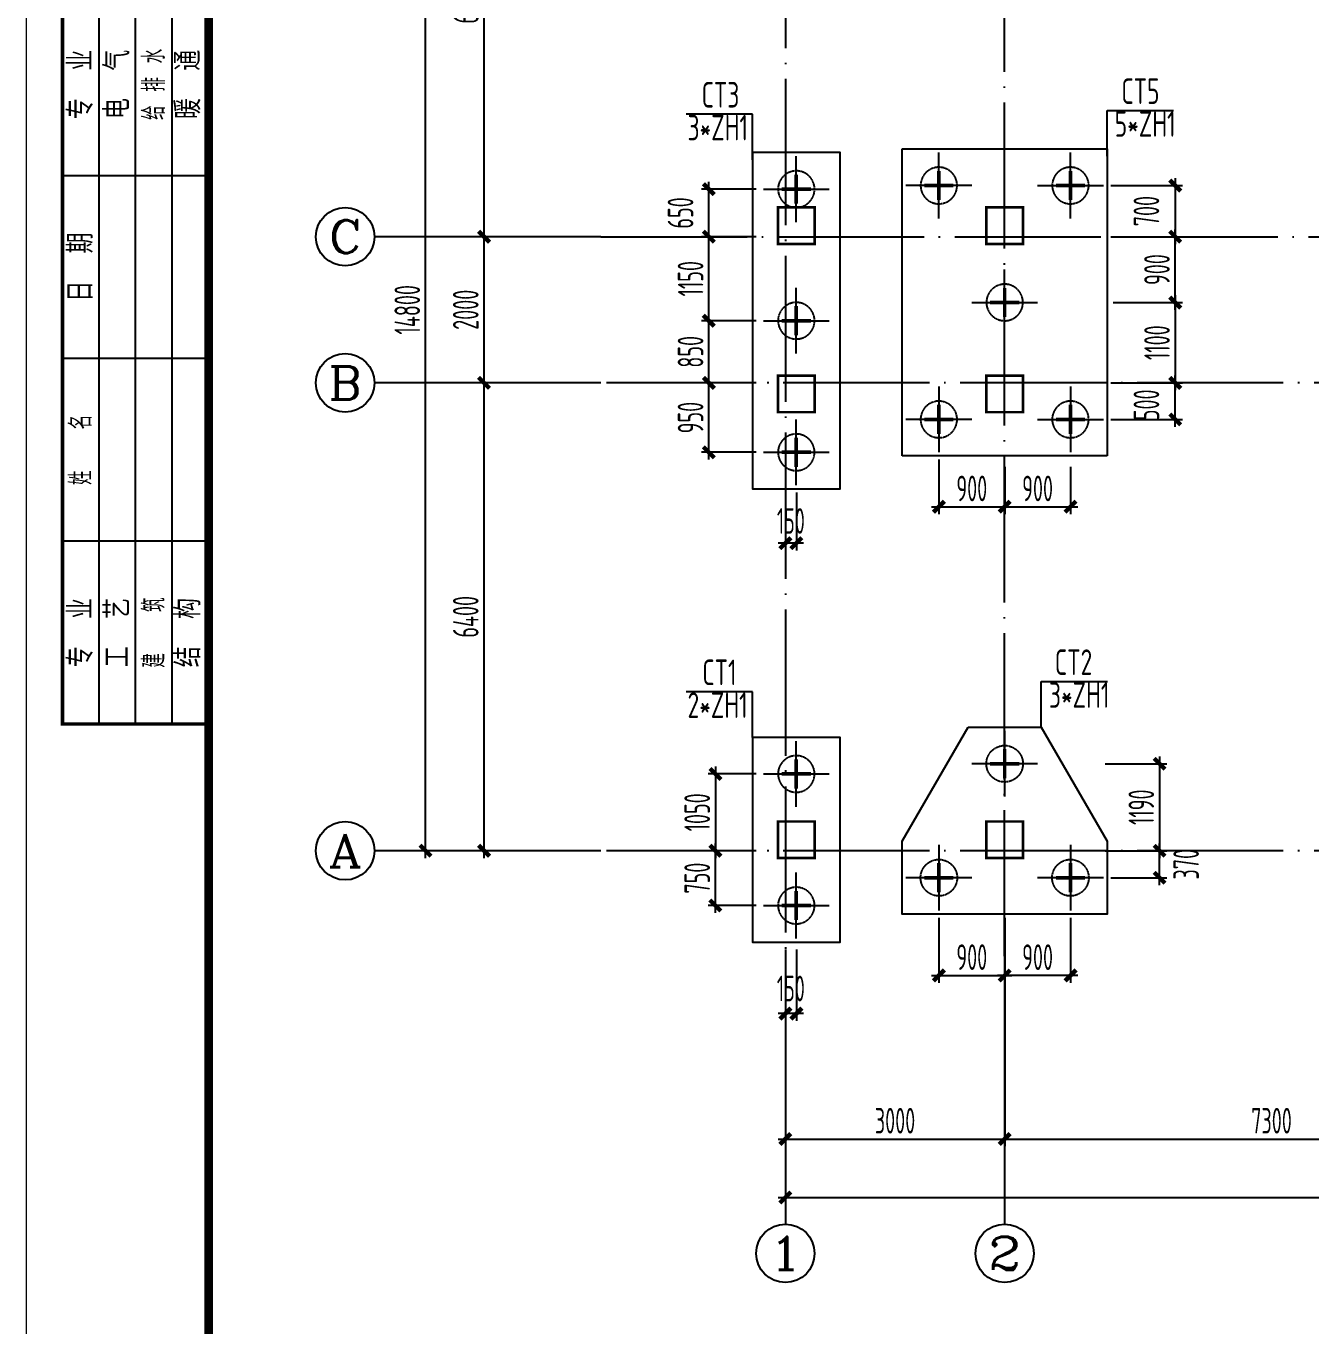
# Model space of a CAD drawing. Extents: x -472319 to -112444, y -516749 to -5704.
# Drawn here: x -426539 to -408962, y -168378 to -150594 of the extents above; entities that cross this region are included whole.
import ezdxf
from ezdxf.enums import TextEntityAlignment as Align

# ---------------------------------------------------------------- set-up
doc = ezdxf.new("R2010")
doc.units = 0
doc.header["$LTSCALE"] = 100
doc.header["$MEASUREMENT"] = 0
for name, pattern in [('CENTER', [2, 1.25, -0.25, 0.25, -0.25]), ('DASHED', [0.75, 0.5, -0.25]), ('DOTE', [2.42, 2, -0.2, 0.02, -0.2])]:
    doc.linetypes.add(name, pattern=pattern)
for name, color, linetype in [('AXIS', 3, 'Continuous'), ('AXIS_TEXT', 7, 'Continuous'), ('CT', 255, 'Continuous'), ('DOTE', 1, 'CENTER'), ('FRAME', 3, 'Continuous'), ('PILE_DASH', 9, 'DASHED'), ('填充', 8, 'Continuous'), ('柱', 2, 'Continuous'), ('桩线', 3, 'Continuous'), ('洞口边线', 7, 'Continuous')]:
    doc.layers.add(name, color=color, linetype=linetype)
doc.styles.add('_TCH_AXIS', font='COMPLEX', dxfattribs={"bigfont": 'GBCBIG'})
doc.styles.add('COMPLEX', font='COMPLEX')
doc.styles.add('dxfs', font='txt.shx', dxfattribs={"width": 0.7, "bigfont": 'dxfs.shx'})
doc.styles.add('HZ', font='tssdeng.shx', dxfattribs={"width": 0.6, "height": 350, "bigfont": 'a.shx'})
doc.styles.add('TSSD_Dimension', font='Tssdeng.shx', dxfattribs={"width": 0.7, "bigfont": 'hztxt.shx'})
doc.dimstyles.new('DIMN', dxfattribs={"dimtxt": 350, "dimasz": 150, "dimexe": 100, "dimexo": 100, "dimgap": 75, "dimtad": 1, "dimdec": 0, "dimzin": 0, "dimdsep": 46, "dimtxsty": 'HZ', "dimblk": 'ARCHTICK', "dimcen": 0.09, "dimdle": 100, "dimclrd": 3, "dimclre": 3, "dimclrt": 7, "dimazin": 2, "dimtfac": 1, "dimtdec": 0, "dimtmove": 2, "dimatfit": 3, "dimldrblk": 'ARCHTICK', "dimfxl": 1, "dimtolj": 1, "dimtzin": 0, "dimarcsym": 0})

# ---------------------------------------------------------------- blocks, each defined once
blk = doc.blocks.new('_ArchTick')
at = {"color": 0, "linetype": 'ByBlock', "const_width": 0.4}
blk.add_lwpolyline([(-0.5, -0.5), (0.5, 0.5)], dxfattribs=at)
blk = doc.blocks.new('*D159')
at = {"layer": 'AXIS', "color": 3, "lineweight": -2, "transparency": 16777216}
for p, q in [((-420274, -161976), (-420274, -155376)), ((-418776, -155476), (-420374, -155476)), ((-418776, -161876), (-420374, -161876))]:
    blk.add_line(p, q, dxfattribs=at)
at = {"layer": 'Defpoints', "color": 0, "transparency": 16777216}
for p in [(-420274, -155476), (-418676, -155476), (-418676, -161876)]:
    blk.add_point(p, dxfattribs=at)
at = {"layer": 'AXIS', "color": 3, "lineweight": -2, "transparency": 16777216, "xscale": 150, "yscale": 150, "zscale": 150}
for p, rotation in [((-420274, -155476), 90), ((-420274, -161876), 270)]:
    blk.add_blockref('_ArchTick', p, dxfattribs=dict(at, rotation=rotation))
at = {"layer": 'AXIS', "color": 7, "transparency": 16777216, "insert": (-420524, -158676), "char_height": 350, "attachment_point": 5, "rotation": 90, "style": 'HZ'}
blk.add_mtext('\\A1;6400', dxfattribs=at)
blk = doc.blocks.new('*D160')
at = {"layer": 'AXIS', "color": 3, "lineweight": -2, "transparency": 16777216}
for p, q in [((-418776, -153476), (-420374, -153476)), ((-420274, -155576), (-420274, -153376)), ((-418776, -155476), (-420374, -155476))]:
    blk.add_line(p, q, dxfattribs=at)
at = {"layer": 'Defpoints', "color": 0, "transparency": 16777216}
for p in [(-420274, -153476), (-418676, -153476), (-418676, -155476)]:
    blk.add_point(p, dxfattribs=at)
at = {"layer": 'AXIS', "color": 3, "lineweight": -2, "transparency": 16777216, "xscale": 150, "yscale": 150, "zscale": 150}
for p, rotation in [((-420274, -153476), 90), ((-420274, -155476), 270)]:
    blk.add_blockref('_ArchTick', p, dxfattribs=dict(at, rotation=rotation))
at = {"layer": 'AXIS', "color": 7, "transparency": 16777216, "insert": (-420524, -154476), "char_height": 350, "attachment_point": 5, "rotation": 90, "style": 'HZ'}
blk.add_mtext('\\A1;2000', dxfattribs=at)
blk = doc.blocks.new('*D161')
at = {"layer": 'AXIS', "color": 3, "lineweight": -2, "transparency": 16777216}
for p, q in [((-418776, -147076), (-420374, -147076)), ((-420274, -153576), (-420274, -146976)), ((-418776, -153476), (-420374, -153476))]:
    blk.add_line(p, q, dxfattribs=at)
at = {"layer": 'Defpoints', "color": 0, "transparency": 16777216}
for p in [(-420274, -147076), (-418676, -147076), (-418676, -153476)]:
    blk.add_point(p, dxfattribs=at)
at = {"layer": 'AXIS', "color": 3, "lineweight": -2, "transparency": 16777216, "xscale": 150, "yscale": 150, "zscale": 150}
for p, rotation in [((-420274, -147076), 90), ((-420274, -153476), 270)]:
    blk.add_blockref('_ArchTick', p, dxfattribs=dict(at, rotation=rotation))
at = {"layer": 'AXIS', "color": 7, "transparency": 16777216, "insert": (-420524, -150276), "char_height": 350, "attachment_point": 5, "rotation": 90, "style": 'HZ'}
blk.add_mtext('\\A1;6400', dxfattribs=at)
blk = doc.blocks.new('*D162')
at = {"layer": 'AXIS', "color": 3, "lineweight": -2, "transparency": 16777216}
for p, q in [((-418776, -147076), (-421174, -147076)), ((-421074, -161976), (-421074, -146976)), ((-418776, -161876), (-421174, -161876))]:
    blk.add_line(p, q, dxfattribs=at)
at = {"layer": 'Defpoints', "color": 0, "transparency": 16777216}
for p in [(-421074, -147076), (-418676, -147076), (-418676, -161876)]:
    blk.add_point(p, dxfattribs=at)
at = {"layer": 'AXIS', "color": 3, "lineweight": -2, "transparency": 16777216, "xscale": 150, "yscale": 150, "zscale": 150}
for p, rotation in [((-421074, -147076), 90), ((-421074, -161876), 270)]:
    blk.add_blockref('_ArchTick', p, dxfattribs=dict(at, rotation=rotation))
at = {"layer": 'AXIS', "color": 7, "transparency": 16777216, "insert": (-421324, -154476), "char_height": 350, "attachment_point": 5, "rotation": 90, "style": 'HZ'}
blk.add_mtext('\\A1;14800', dxfattribs=at)
blk = doc.blocks.new('*D163')
at = {"layer": 'AXIS', "color": 3, "lineweight": -2, "transparency": 16777216}
for p, q in [((-416152, -163420), (-416152, -165920)), ((-413152, -163420), (-413152, -165920)), ((-416252, -165820), (-413052, -165820))]:
    blk.add_line(p, q, dxfattribs=at)
at = {"layer": 'Defpoints', "color": 0, "transparency": 16777216}
for p in [(-416152, -163320), (-413152, -163320), (-413152, -165820)]:
    blk.add_point(p, dxfattribs=at)
at = {"layer": 'AXIS', "color": 3, "lineweight": -2, "transparency": 16777216, "xscale": 150, "yscale": 150, "zscale": 150, "rotation": 180}
blk.add_blockref('_ArchTick', (-416152, -165820), dxfattribs=at)
at = {"layer": 'AXIS', "color": 3, "lineweight": -2, "transparency": 16777216, "xscale": 150, "yscale": 150, "zscale": 150}
blk.add_blockref('_ArchTick', (-413152, -165820), dxfattribs=at)
at = {"layer": 'AXIS', "color": 7, "transparency": 16777216, "insert": (-414652, -165570), "char_height": 350, "attachment_point": 5, "style": 'HZ'}
blk.add_mtext('\\A1;3000', dxfattribs=at)
blk = doc.blocks.new('*D164')
at = {"layer": 'AXIS', "color": 3, "lineweight": -2, "transparency": 16777216}
for p, q in [((-413152, -163420), (-413152, -165920)), ((-405852, -163420), (-405852, -165920)), ((-413252, -165820), (-405752, -165820))]:
    blk.add_line(p, q, dxfattribs=at)
at = {"layer": 'Defpoints', "color": 0, "transparency": 16777216}
for p in [(-413152, -163320), (-405852, -163320), (-405852, -165820)]:
    blk.add_point(p, dxfattribs=at)
at = {"layer": 'AXIS', "color": 3, "lineweight": -2, "transparency": 16777216, "xscale": 150, "yscale": 150, "zscale": 150, "rotation": 180}
blk.add_blockref('_ArchTick', (-413152, -165820), dxfattribs=at)
at = {"layer": 'AXIS', "color": 3, "lineweight": -2, "transparency": 16777216, "xscale": 150, "yscale": 150, "zscale": 150}
blk.add_blockref('_ArchTick', (-405852, -165820), dxfattribs=at)
at = {"layer": 'AXIS', "color": 7, "transparency": 16777216, "insert": (-409502, -165570), "char_height": 350, "attachment_point": 5, "style": 'HZ'}
blk.add_mtext('\\A1;7300', dxfattribs=at)
blk = doc.blocks.new('*D172')
at = {"layer": 'AXIS', "color": 3, "lineweight": -2, "transparency": 16777216}
for p, q in [((-416152, -163420), (-416152, -166720)), ((-356352, -163420), (-356352, -166720)), ((-416252, -166620), (-356252, -166620))]:
    blk.add_line(p, q, dxfattribs=at)
at = {"layer": 'Defpoints', "color": 0, "transparency": 16777216}
for p in [(-416152, -163320), (-356352, -163320), (-356352, -166620)]:
    blk.add_point(p, dxfattribs=at)
at = {"layer": 'AXIS', "color": 3, "lineweight": -2, "transparency": 16777216, "xscale": 150, "yscale": 150, "zscale": 150, "rotation": 180}
blk.add_blockref('_ArchTick', (-416152, -166620), dxfattribs=at)
at = {"layer": 'AXIS', "color": 3, "lineweight": -2, "transparency": 16777216, "xscale": 150, "yscale": 150, "zscale": 150}
blk.add_blockref('_ArchTick', (-356352, -166620), dxfattribs=at)
at = {"layer": 'AXIS', "color": 7, "transparency": 16777216, "insert": (-386252, -166370), "char_height": 350, "attachment_point": 5, "style": 'HZ'}
blk.add_mtext('\\A1;59800', dxfattribs=at)
blk = doc.blocks.new('_AXISO')
blk.add_circle((0, 0), 0.5)
at = {"layer": 'AXIS_TEXT', "style": 'COMPLEX', "width": 1.041667}
blk.add_attdef('A', text='', height=0.56, dxfattribs=at).set_placement((-0.25, -0.28), (0.25, -0.28), align=Align.FIT)
blk = doc.blocks.new('A$C513F5855')
at = {"layer": 'CT', "ltscale": 10, "elevation": 0}
blk.add_lwpolyline([(2800, 1200), (0, 1200), (0, 0), (2800, 0), (2800, 1200), (2800, 1200)], dxfattribs=at)
at = {"layer": 'Defpoints', "ltscale": 0.5}
blk.add_point((1400, 600, 0), dxfattribs=at)
at = {"layer": 'PILE_DASH', "ltscale": 0.2, "elevation": 0}
for points in [[(500, 350, 1), (500, 850, 1)], [(2300, 350, 1), (2300, 850, 1)]]:
    blk.add_lwpolyline(points, format="xyb", close=True, dxfattribs=at)
at = {"layer": '桩线', "ltscale": 10}
for p, q in [((500, 150, 0), (500, 1050, 0)), ((2300, 150, 0), (2300, 1050, 0)), ((950, 600, 0), (50, 600, 0)), ((2750, 600, 0), (1850, 600, 0))]:
    blk.add_line(p, q, dxfattribs=at)
at = {"layer": '桩线', "const_width": 50, "elevation": 0}
for points in [[(500, 800), (500, 400)], [(2300, 800), (2300, 400)], [(300, 600), (700, 600)], [(2100, 600), (2500, 600)]]:
    blk.add_lwpolyline(points, dxfattribs=at)
blk = doc.blocks.new('*D87')
at = {"layer": 'Defpoints', "color": 0, "transparency": 16777216}
for p in [(-416452, -160826), (-417109, -161876), (-416452, -161876)]:
    blk.add_point(p, dxfattribs=at)
at = {"layer": '填充', "color": 3, "lineweight": -2, "transparency": 16777216}
for p, q in [((-417109, -160726), (-417109, -161976)), ((-416552, -160826), (-417209, -160826)), ((-416552, -161876), (-417209, -161876))]:
    blk.add_line(p, q, dxfattribs=at)
at = {"layer": '填充', "color": 3, "lineweight": -2, "transparency": 16777216, "xscale": 150, "yscale": 150, "zscale": 150}
for p, rotation in [((-417109, -160826), 90), ((-417109, -161876), 270)]:
    blk.add_blockref('_ArchTick', p, dxfattribs=dict(at, rotation=rotation))
at = {"layer": '填充', "color": 7, "transparency": 16777216, "insert": (-417359, -161351), "char_height": 350, "attachment_point": 5, "rotation": 90, "style": 'HZ'}
blk.add_mtext('\\A1;1050', dxfattribs=at)
blk = doc.blocks.new('*D88')
at = {"layer": 'Defpoints', "color": 0, "transparency": 16777216}
for p in [(-417109, -161876), (-416452, -161876), (-416452, -162626)]:
    blk.add_point(p, dxfattribs=at)
at = {"layer": '填充', "color": 3, "lineweight": -2, "transparency": 16777216}
for p, q in [((-417109, -162726), (-417109, -161776)), ((-416552, -161876), (-417209, -161876)), ((-416552, -162626), (-417209, -162626))]:
    blk.add_line(p, q, dxfattribs=at)
at = {"layer": '填充', "color": 3, "lineweight": -2, "transparency": 16777216, "xscale": 150, "yscale": 150, "zscale": 150}
for p, rotation in [((-417109, -161876), 90), ((-417109, -162626), 270)]:
    blk.add_blockref('_ArchTick', p, dxfattribs=dict(at, rotation=rotation))
at = {"layer": '填充', "color": 7, "transparency": 16777216, "insert": (-417359, -162251), "char_height": 350, "attachment_point": 5, "rotation": 90, "style": 'HZ'}
blk.add_mtext('\\A1;750', dxfattribs=at)
blk = doc.blocks.new('*D261')
at = {"layer": 'Defpoints', "color": 0, "transparency": 16777216}
for p in [(-416152, -163126), (-416002, -163126), (-416152, -164104)]:
    blk.add_point(p, dxfattribs=at)
at = {"layer": '填充', "color": 3, "lineweight": -2, "transparency": 16777216}
for p, q in [((-416152, -163226), (-416152, -164204)), ((-416002, -163226), (-416002, -164204)), ((-415902, -164104), (-416252, -164104))]:
    blk.add_line(p, q, dxfattribs=at)
at = {"layer": '填充', "color": 3, "lineweight": -2, "transparency": 16777216, "xscale": 150, "yscale": 150, "zscale": 150, "rotation": 180}
blk.add_blockref('_ArchTick', (-416152, -164104), dxfattribs=at)
at = {"layer": '填充', "color": 3, "lineweight": -2, "transparency": 16777216, "xscale": 150, "yscale": 150, "zscale": 150}
blk.add_blockref('_ArchTick', (-416002, -164104), dxfattribs=at)
at = {"layer": '填充', "color": 7, "transparency": 16777216, "insert": (-416077, -163761), "char_height": 350, "attachment_point": 5, "style": 'HZ'}
blk.add_mtext('\\A1;150', dxfattribs=at)
blk = doc.blocks.new('A$C3DAA499E')
at = {"layer": 'CT', "ltscale": 10}
for p, q in [((0, 4200), (2800, 4200)), ((0, 0), (0, 4200)), ((2800, 4200), (2800, 0)), ((2800, 0), (0, 0))]:
    blk.add_line(p, q, dxfattribs=at)
at = {"layer": 'PILE_DASH', "ltscale": 0.2}
for points in [[(750, 3700, -1), (250, 3700, -1)], [(2050, 3700, 1), (2550, 3700, 1)], [(1150, 2100, 1), (1650, 2100, 1)], [(750, 500, 1), (250, 500, 1)], [(2050, 500, -1), (2550, 500, -1)]]:
    blk.add_lwpolyline(points, format="xyb", close=True, dxfattribs=at)
at = {"layer": '桩线', "ltscale": 10}
for p, q in [((500, 3250), (500, 4150)), ((2300, 3250), (2300, 4150)), ((950, 3700), (50, 3700)), ((1850, 3700), (2750, 3700)), ((1400, 1650), (1400, 2550)), ((950, 2100), (1850, 2100)), ((500, 950), (500, 50)), ((2300, 950), (2300, 50)), ((950, 500), (50, 500)), ((1850, 500), (2750, 500))]:
    blk.add_line(p, q, dxfattribs=at)
at = {"layer": '桩线', "const_width": 50}
for points in [[(500, 3900), (500, 3500)], [(2300, 3900), (2300, 3500)], [(300, 3700), (700, 3700)], [(2500, 3700), (2100, 3700)], [(1400, 2300), (1400, 1900)], [(1600, 2100), (1200, 2100)], [(500, 300), (500, 700)], [(2300, 300), (2300, 700)], [(300, 500), (700, 500)], [(2500, 500), (2100, 500)]]:
    blk.add_lwpolyline(points, dxfattribs=at)
blk = doc.blocks.new('*D257')
at = {"layer": 'Defpoints', "color": 0, "transparency": 16777216}
for p in [(-411802, -152776), (-411802, -153476), (-410819, -153476)]:
    blk.add_point(p, dxfattribs=at)
at = {"layer": '填充', "color": 3, "lineweight": -2, "transparency": 16777216}
for p, q in [((-410819, -152676), (-410819, -153576)), ((-411702, -152776), (-410719, -152776)), ((-411702, -153476), (-410719, -153476))]:
    blk.add_line(p, q, dxfattribs=at)
at = {"layer": '填充', "color": 3, "lineweight": -2, "transparency": 16777216, "xscale": 150, "yscale": 150, "zscale": 150}
for p, rotation in [((-410819, -152776), 90), ((-410819, -153476), 270)]:
    blk.add_blockref('_ArchTick', p, dxfattribs=dict(at, rotation=rotation))
at = {"layer": '填充', "color": 7, "transparency": 16777216, "insert": (-411213, -153126), "char_height": 350, "attachment_point": 5, "rotation": 90, "style": 'HZ'}
blk.add_mtext('\\A1;700', dxfattribs=at)
blk = doc.blocks.new('*D50')
at = {"layer": 'Defpoints', "color": 0, "transparency": 16777216}
for p in [(-411769, -153476), (-410819, -153476), (-411769, -154376)]:
    blk.add_point(p, dxfattribs=at)
at = {"layer": '填充', "color": 3, "lineweight": -2, "transparency": 16777216}
for p, q in [((-411669, -153476), (-410719, -153476)), ((-410819, -154476), (-410819, -153376)), ((-411669, -154376), (-410719, -154376))]:
    blk.add_line(p, q, dxfattribs=at)
at = {"layer": '填充', "color": 3, "lineweight": -2, "transparency": 16777216, "xscale": 150, "yscale": 150, "zscale": 150}
for p, rotation in [((-410819, -153476), 90), ((-410819, -154376), 270)]:
    blk.add_blockref('_ArchTick', p, dxfattribs=dict(at, rotation=rotation))
at = {"layer": '填充', "color": 7, "transparency": 16777216, "insert": (-411069, -153926), "char_height": 350, "attachment_point": 5, "rotation": 90, "style": 'HZ'}
blk.add_mtext('\\A1;900', dxfattribs=at)
blk = doc.blocks.new('*D51')
at = {"layer": 'Defpoints', "color": 0, "transparency": 16777216}
for p in [(-411802, -155476), (-410819, -155476), (-411802, -155976)]:
    blk.add_point(p, dxfattribs=at)
at = {"layer": '填充', "color": 3, "lineweight": -2, "transparency": 16777216}
for p, q in [((-410819, -156076), (-410819, -155376)), ((-411702, -155476), (-410719, -155476)), ((-411702, -155976), (-410719, -155976))]:
    blk.add_line(p, q, dxfattribs=at)
at = {"layer": '填充', "color": 3, "lineweight": -2, "transparency": 16777216, "xscale": 150, "yscale": 150, "zscale": 150}
for p, rotation in [((-410819, -155476), 90), ((-410819, -155976), 270)]:
    blk.add_blockref('_ArchTick', p, dxfattribs=dict(at, rotation=rotation))
at = {"layer": '填充', "color": 7, "transparency": 16777216, "insert": (-411213, -155776), "char_height": 350, "attachment_point": 5, "rotation": 90, "style": 'HZ'}
blk.add_mtext('\\A1;500', dxfattribs=at)
blk = doc.blocks.new('*D52')
at = {"layer": 'Defpoints', "color": 0, "transparency": 16777216}
for p in [(-411769, -154376), (-411769, -155476), (-410819, -155476)]:
    blk.add_point(p, dxfattribs=at)
at = {"layer": '填充', "color": 3, "lineweight": -2, "transparency": 16777216}
for p, q in [((-410819, -154276), (-410819, -155576)), ((-411669, -154376), (-410719, -154376)), ((-411669, -155476), (-410719, -155476))]:
    blk.add_line(p, q, dxfattribs=at)
at = {"layer": '填充', "color": 3, "lineweight": -2, "transparency": 16777216, "xscale": 150, "yscale": 150, "zscale": 150}
for p, rotation in [((-410819, -154376), 90), ((-410819, -155476), 270)]:
    blk.add_blockref('_ArchTick', p, dxfattribs=dict(at, rotation=rotation))
at = {"layer": '填充', "color": 7, "transparency": 16777216, "insert": (-411069, -154926), "char_height": 350, "attachment_point": 5, "rotation": 90, "style": 'HZ'}
blk.add_mtext('\\A1;1100', dxfattribs=at)
blk = doc.blocks.new('*D258')
at = {"layer": 'Defpoints', "color": 0, "transparency": 16777216}
for p in [(-414052, -156426), (-413152, -156526), (-413152, -157170)]:
    blk.add_point(p, dxfattribs=at)
at = {"layer": '填充', "color": 3, "lineweight": -2, "transparency": 16777216}
for p, q in [((-414052, -156526), (-414052, -157270)), ((-413152, -156626), (-413152, -157270)), ((-414152, -157170), (-413052, -157170))]:
    blk.add_line(p, q, dxfattribs=at)
at = {"layer": '填充', "color": 3, "lineweight": -2, "transparency": 16777216, "xscale": 150, "yscale": 150, "zscale": 150, "rotation": 180}
blk.add_blockref('_ArchTick', (-414052, -157170), dxfattribs=at)
at = {"layer": '填充', "color": 3, "lineweight": -2, "transparency": 16777216, "xscale": 150, "yscale": 150, "zscale": 150}
blk.add_blockref('_ArchTick', (-413152, -157170), dxfattribs=at)
at = {"layer": '填充', "color": 7, "transparency": 16777216, "insert": (-413602, -156920), "char_height": 350, "attachment_point": 5, "style": 'HZ'}
blk.add_mtext('\\A1;900', dxfattribs=at)
blk = doc.blocks.new('*D53')
at = {"layer": 'Defpoints', "color": 0, "transparency": 16777216}
for p in [(-413152, -156526), (-412252, -156526), (-412252, -157170)]:
    blk.add_point(p, dxfattribs=at)
at = {"layer": '填充', "color": 3, "lineweight": -2, "transparency": 16777216}
for p, q in [((-413152, -156626), (-413152, -157270)), ((-412252, -156626), (-412252, -157270)), ((-413252, -157170), (-412152, -157170))]:
    blk.add_line(p, q, dxfattribs=at)
at = {"layer": '填充', "color": 3, "lineweight": -2, "transparency": 16777216, "xscale": 150, "yscale": 150, "zscale": 150, "rotation": 180}
blk.add_blockref('_ArchTick', (-413152, -157170), dxfattribs=at)
at = {"layer": '填充', "color": 3, "lineweight": -2, "transparency": 16777216, "xscale": 150, "yscale": 150, "zscale": 150}
blk.add_blockref('_ArchTick', (-412252, -157170), dxfattribs=at)
at = {"layer": '填充', "color": 7, "transparency": 16777216, "insert": (-412702, -156920), "char_height": 350, "attachment_point": 5, "style": 'HZ'}
blk.add_mtext('\\A1;900', dxfattribs=at)
blk = doc.blocks.new('A$C78BD2B57')
at = {"layer": 'CT', "ltscale": 10}
blk.add_lwpolyline([(1200, 0), (1200, 4600), (0, 4600), (0, 0), (1200, 0), (1200, 0)], dxfattribs=at)
at = {"layer": 'PILE_DASH', "ltscale": 0.2}
for points in [[(350, 4100, 1), (850, 4100, 1)], [(350, 2300, 1), (850, 2300, 1)], [(350, 500, 1), (850, 500, 1)]]:
    blk.add_lwpolyline(points, format="xyb", close=True, dxfattribs=at)
at = {"layer": '桩线', "ltscale": 10}
for p, q in [((600, 3650), (600, 4550)), ((150, 4100), (1050, 4100)), ((600, 1850), (600, 2750)), ((150, 2300), (1050, 2300)), ((600, 50), (600, 950)), ((150, 500), (1050, 500))]:
    blk.add_line(p, q, dxfattribs=at)
at = {"layer": '桩线', "const_width": 50}
for points in [[(600, 4300), (600, 3900)], [(800, 4100), (400, 4100)], [(600, 2500), (600, 2100)], [(800, 2300), (400, 2300)], [(600, 700), (600, 300)], [(800, 500), (400, 500)]]:
    blk.add_lwpolyline(points, dxfattribs=at)
blk = doc.blocks.new('*D259')
at = {"layer": 'Defpoints', "color": 0, "transparency": 16777216}
for p in [(-417199, -155476), (-416452, -155476), (-416452, -156426)]:
    blk.add_point(p, dxfattribs=at)
at = {"layer": '填充', "color": 3, "lineweight": -2, "transparency": 16777216}
for p, q in [((-417199, -156526), (-417199, -155376)), ((-416552, -155476), (-417299, -155476)), ((-416552, -156426), (-417299, -156426))]:
    blk.add_line(p, q, dxfattribs=at)
at = {"layer": '填充', "color": 3, "lineweight": -2, "transparency": 16777216, "xscale": 150, "yscale": 150, "zscale": 150}
for p, rotation in [((-417199, -155476), 90), ((-417199, -156426), 270)]:
    blk.add_blockref('_ArchTick', p, dxfattribs=dict(at, rotation=rotation))
at = {"layer": '填充', "color": 7, "transparency": 16777216, "insert": (-417449, -155951), "char_height": 350, "attachment_point": 5, "rotation": 90, "style": 'HZ'}
blk.add_mtext('\\A1;950', dxfattribs=at)
blk = doc.blocks.new('*D60')
at = {"layer": 'Defpoints', "color": 0, "transparency": 16777216}
for p in [(-417199, -154626), (-416452, -154626), (-416452, -155476)]:
    blk.add_point(p, dxfattribs=at)
at = {"layer": '填充', "color": 3, "lineweight": -2, "transparency": 16777216}
for p, q in [((-417199, -155576), (-417199, -154526)), ((-416552, -154626), (-417299, -154626)), ((-416552, -155476), (-417299, -155476))]:
    blk.add_line(p, q, dxfattribs=at)
at = {"layer": '填充', "color": 3, "lineweight": -2, "transparency": 16777216, "xscale": 150, "yscale": 150, "zscale": 150}
for p, rotation in [((-417199, -154626), 90), ((-417199, -155476), 270)]:
    blk.add_blockref('_ArchTick', p, dxfattribs=dict(at, rotation=rotation))
at = {"layer": '填充', "color": 7, "transparency": 16777216, "insert": (-417449, -155051), "char_height": 350, "attachment_point": 5, "rotation": 90, "style": 'HZ'}
blk.add_mtext('\\A1;850', dxfattribs=at)
blk = doc.blocks.new('*D61')
at = {"layer": 'Defpoints', "color": 0, "transparency": 16777216}
for p in [(-417199, -153476), (-416452, -153476), (-416452, -154626)]:
    blk.add_point(p, dxfattribs=at)
at = {"layer": '填充', "color": 3, "lineweight": -2, "transparency": 16777216}
for p, q in [((-416552, -153476), (-417299, -153476)), ((-417199, -154726), (-417199, -153376)), ((-416552, -154626), (-417299, -154626))]:
    blk.add_line(p, q, dxfattribs=at)
at = {"layer": '填充', "color": 3, "lineweight": -2, "transparency": 16777216, "xscale": 150, "yscale": 150, "zscale": 150}
for p, rotation in [((-417199, -153476), 90), ((-417199, -154626), 270)]:
    blk.add_blockref('_ArchTick', p, dxfattribs=dict(at, rotation=rotation))
at = {"layer": '填充', "color": 7, "transparency": 16777216, "insert": (-417449, -154051), "char_height": 350, "attachment_point": 5, "rotation": 90, "style": 'HZ'}
blk.add_mtext('\\A1;1150', dxfattribs=at)
blk = doc.blocks.new('*D62')
at = {"layer": 'Defpoints', "color": 0, "transparency": 16777216}
for p in [(-417199, -152826), (-416452, -152826), (-416452, -153476)]:
    blk.add_point(p, dxfattribs=at)
at = {"layer": '填充', "color": 3, "lineweight": -2, "transparency": 16777216}
for p, q in [((-417199, -153576), (-417199, -152726)), ((-416552, -152826), (-417299, -152826)), ((-416552, -153476), (-417299, -153476))]:
    blk.add_line(p, q, dxfattribs=at)
at = {"layer": '填充', "color": 3, "lineweight": -2, "transparency": 16777216, "xscale": 150, "yscale": 150, "zscale": 150}
for p, rotation in [((-417199, -152826), 90), ((-417199, -153476), 270)]:
    blk.add_blockref('_ArchTick', p, dxfattribs=dict(at, rotation=rotation))
at = {"layer": '填充', "color": 7, "transparency": 16777216, "insert": (-417586, -153151), "char_height": 350, "attachment_point": 5, "rotation": 90, "style": 'HZ'}
blk.add_mtext('\\A1;650', dxfattribs=at)
blk = doc.blocks.new('*D260')
at = {"layer": 'Defpoints', "color": 0, "transparency": 16777216}
for p in [(-416152, -156876), (-416002, -156876), (-416152, -157669)]:
    blk.add_point(p, dxfattribs=at)
at = {"layer": '填充', "color": 3, "lineweight": -2, "transparency": 16777216}
for p, q in [((-416152, -156976), (-416152, -157769)), ((-416002, -156976), (-416002, -157769)), ((-415902, -157669), (-416252, -157669))]:
    blk.add_line(p, q, dxfattribs=at)
at = {"layer": '填充', "color": 3, "lineweight": -2, "transparency": 16777216, "xscale": 150, "yscale": 150, "zscale": 150, "rotation": 180}
blk.add_blockref('_ArchTick', (-416152, -157669), dxfattribs=at)
at = {"layer": '填充', "color": 3, "lineweight": -2, "transparency": 16777216, "xscale": 150, "yscale": 150, "zscale": 150}
blk.add_blockref('_ArchTick', (-416002, -157669), dxfattribs=at)
at = {"layer": '填充', "color": 7, "transparency": 16777216, "insert": (-416077, -157365), "char_height": 350, "attachment_point": 5, "style": 'HZ'}
blk.add_mtext('\\A1;150', dxfattribs=at)
blk = doc.blocks.new('A$C75B14074')
at = {"layer": 'CT'}
blk.add_lwpolyline([(1900, 2559), (900, 2559), (0, 1000), (0, 0), (2800, 0), (2800, 1000), (1900, 2559)], dxfattribs=at)
at = {"layer": 'Defpoints', "ltscale": 0.5}
blk.add_point((1400, 1020), dxfattribs=at)
at = {"layer": 'PILE_DASH', "ltscale": 0.2}
for points in [[(1400, 2309, 1), (1400, 1809, 1)], [(500, 750, 1), (500, 250, 1)], [(2300, 750, 1), (2300, 250, 1)]]:
    blk.add_lwpolyline(points, format="xyb", close=True, dxfattribs=at)
at = {"layer": '桩线', "ltscale": 10}
for p, q in [((1400, 2509), (1400, 1609)), ((950, 2059), (1850, 2059)), ((500, 950), (500, 50)), ((2300, 950), (2300, 50)), ((50, 500), (950, 500)), ((1850, 500), (2750, 500))]:
    blk.add_line(p, q, dxfattribs=at)
at = {"layer": '桩线', "const_width": 50}
for points in [[(1400, 1859), (1400, 2259)], [(1600, 2059), (1200, 2059)], [(500, 300), (500, 700)], [(2300, 300), (2300, 700)], [(700, 500), (300, 500)], [(2500, 500), (2100, 500)]]:
    blk.add_lwpolyline(points, dxfattribs=at)
blk = doc.blocks.new('*D72')
at = {"layer": 'Defpoints', "color": 0, "transparency": 16777216}
for p in [(-411802, -161876), (-411033, -161876), (-411802, -162246)]:
    blk.add_point(p, dxfattribs=at)
at = {"layer": '填充', "color": 3, "lineweight": -2, "transparency": 16777216}
for p, q in [((-411033, -162346), (-411033, -161776)), ((-411702, -161876), (-410933, -161876)), ((-411702, -162246), (-410933, -162246))]:
    blk.add_line(p, q, dxfattribs=at)
at = {"layer": '填充', "color": 3, "lineweight": -2, "transparency": 16777216, "xscale": 150, "yscale": 150, "zscale": 150}
for p, rotation in [((-411033, -161876), 90), ((-411033, -162246), 270)]:
    blk.add_blockref('_ArchTick', p, dxfattribs=dict(at, rotation=rotation))
at = {"layer": '填充', "color": 7, "transparency": 16777216, "insert": (-410670, -162061), "char_height": 350, "attachment_point": 5, "rotation": 90, "style": 'HZ'}
blk.add_mtext('\\A1;370', dxfattribs=at)
blk = doc.blocks.new('*D73')
at = {"layer": 'Defpoints', "color": 0, "transparency": 16777216}
for p in [(-411878, -160686), (-411878, -161876), (-411033, -161876)]:
    blk.add_point(p, dxfattribs=at)
at = {"layer": '填充', "color": 3, "lineweight": -2, "transparency": 16777216}
for p, q in [((-411033, -160586), (-411033, -161976)), ((-411778, -160686), (-410933, -160686)), ((-411778, -161876), (-410933, -161876))]:
    blk.add_line(p, q, dxfattribs=at)
at = {"layer": '填充', "color": 3, "lineweight": -2, "transparency": 16777216, "xscale": 150, "yscale": 150, "zscale": 150}
for p, rotation in [((-411033, -160686), 90), ((-411033, -161876), 270)]:
    blk.add_blockref('_ArchTick', p, dxfattribs=dict(at, rotation=rotation))
at = {"layer": '填充', "color": 7, "transparency": 16777216, "insert": (-411283, -161281), "char_height": 350, "attachment_point": 5, "rotation": 90, "style": 'HZ'}
blk.add_mtext('\\A1;1190', dxfattribs=at)
blk = doc.blocks.new('*D74')
at = {"layer": 'Defpoints', "color": 0, "transparency": 16777216}
for p in [(-414052, -162696), (-413152, -162696), (-413152, -163582)]:
    blk.add_point(p, dxfattribs=at)
at = {"layer": '填充', "color": 3, "lineweight": -2, "transparency": 16777216}
for p, q in [((-414052, -162796), (-414052, -163682)), ((-413152, -162796), (-413152, -163682)), ((-414152, -163582), (-413052, -163582))]:
    blk.add_line(p, q, dxfattribs=at)
at = {"layer": '填充', "color": 3, "lineweight": -2, "transparency": 16777216, "xscale": 150, "yscale": 150, "zscale": 150, "rotation": 180}
blk.add_blockref('_ArchTick', (-414052, -163582), dxfattribs=at)
at = {"layer": '填充', "color": 3, "lineweight": -2, "transparency": 16777216, "xscale": 150, "yscale": 150, "zscale": 150}
blk.add_blockref('_ArchTick', (-413152, -163582), dxfattribs=at)
at = {"layer": '填充', "color": 7, "transparency": 16777216, "insert": (-413602, -163332), "char_height": 350, "attachment_point": 5, "style": 'HZ'}
blk.add_mtext('\\A1;900', dxfattribs=at)
blk = doc.blocks.new('*D75')
at = {"layer": 'Defpoints', "color": 0, "transparency": 16777216}
for p in [(-413152, -162696), (-412252, -162696), (-413152, -163582)]:
    blk.add_point(p, dxfattribs=at)
at = {"layer": '填充', "color": 3, "lineweight": -2, "transparency": 16777216}
for p, q in [((-413152, -162796), (-413152, -163682)), ((-412252, -162796), (-412252, -163682)), ((-412152, -163582), (-413252, -163582))]:
    blk.add_line(p, q, dxfattribs=at)
at = {"layer": '填充', "color": 3, "lineweight": -2, "transparency": 16777216, "xscale": 150, "yscale": 150, "zscale": 150, "rotation": 180}
blk.add_blockref('_ArchTick', (-413152, -163582), dxfattribs=at)
at = {"layer": '填充', "color": 3, "lineweight": -2, "transparency": 16777216, "xscale": 150, "yscale": 150, "zscale": 150}
blk.add_blockref('_ArchTick', (-412252, -163582), dxfattribs=at)
at = {"layer": '填充', "color": 7, "transparency": 16777216, "insert": (-412702, -163332), "char_height": 350, "attachment_point": 5, "style": 'HZ'}
blk.add_mtext('\\A1;900', dxfattribs=at)

msp = doc.modelspace()

# ---------------------------------------------------------------- linework, layer by layer
at = {"layer": 'AXIS'}
for p, q in [((-418675.647, -153475.89), (-421773.647, -153475.89)), ((-418675.647, -155475.89), (-421773.647, -155475.89)), ((-418675.647, -161875.89), (-421773.647, -161875.89)), ((-416152.329, -163319.782), (-416152.329, -166984.078)), ((-413152.329, -163319.782), (-413152.329, -166984.078))]:
    msp.add_line(p, q, dxfattribs=at)
at = {"layer": 'DOTE', "linetype": 'DOTE', "ltscale": 10}
for p, q in [((-416152.329, -144056.242), (-416152.329, -163319.782)), ((-413152.329, -163319.782), (-413152.329, -144056.242)), ((-418675.647, -153475.89), (-353680.518, -153475.89)), ((-353680.518, -155475.89), (-418675.647, -155475.89)), ((-353680.518, -161875.89), (-418675.647, -161875.89))]:
    msp.add_line(p, q, dxfattribs=at)
at = {"layer": 'FRAME', "lineweight": 18}
msp.add_line((-426539.5, -136642.5), (-426539.5, -196042.5), dxfattribs=at)
at = {"layer": 'FRAME', "lineweight": 140}
msp.add_line((-424039.5, -137642.5), (-424039.5, -195042.5), dxfattribs=at)
at = {"layer": 'FRAME', "const_width": 50}
msp.add_lwpolyline([(-424039.5, -137642.5), (-426039.5, -137642.5), (-426039.5, -160142.5), (-424039.5, -160142.5)], dxfattribs=at)
at = {"layer": 'FRAME'}
for points in [[(-425539.5, -160142.5), (-425539.5, -137642.5)], [(-425039.5, -160142.5), (-425039.5, -137642.5)], [(-424539.5, -160142.5), (-424539.5, -137642.5)], [(-424039.5, -152642.5), (-426039.5, -152642.5)], [(-424039.5, -155142.5), (-426039.5, -155142.5)], [(-424039.5, -157642.5), (-426039.5, -157642.5)]]:
    msp.add_lwpolyline(points, dxfattribs=at)
at = {"layer": 'FRAME', "lineweight": 35, "const_width": 120}
msp.add_lwpolyline([(-322439.5, -195042.5), (-424039.5, -195042.5), (-424039.5, -137642.5), (-322439.5, -137642.5), (-322439.5, -195042.5)], dxfattribs=at)
at = {"layer": '柱', "const_width": 35}
for points in [[(-416252.329, -153075.89), (-415752.329, -153075.89), (-415752.329, -153575.89), (-416252.329, -153575.89)], [(-413402.329, -153075.89), (-412902.329, -153075.89), (-412902.329, -153575.89), (-413402.329, -153575.89)], [(-416252.329, -155875.89), (-415752.329, -155875.89), (-415752.329, -155375.89), (-416252.329, -155375.89)], [(-413402.329, -155875.89), (-412902.329, -155875.89), (-412902.329, -155375.89), (-413402.329, -155375.89)], [(-416252.329, -161975.89), (-415752.329, -161975.89), (-415752.329, -161475.89), (-416252.329, -161475.89)], [(-413402.329, -161975.89), (-412902.329, -161975.89), (-412902.329, -161475.89), (-413402.329, -161475.89)]]:
    msp.add_lwpolyline(points, close=True, dxfattribs=at)
at = {"layer": '洞口边线'}
for p, q in [((-416602.329, -151799.98), (-417509.784, -151799.98)), ((-416602.329, -152425.89), (-416602.329, -151799.98)), ((-411752.332, -152375.89), (-411752.332, -151749.98)), ((-411752.332, -151749.98), (-410844.877, -151749.98)), ((-416602.329, -159700.98), (-417509.784, -159700.98)), ((-416602.329, -160326.89), (-416602.329, -159700.98)), ((-412652.33, -160187.659), (-412652.33, -159561.748)), ((-412652.33, -159561.748), (-411744.875, -159561.748))]:
    msp.add_line(p, q, dxfattribs=at)

# ---------------------------------------------------------------- block references
at = {"layer": 'AXIS'}
ref = msp.add_blockref('_AXISO', (-422173.647, -153475.89), dxfattribs=dict(at, xscale=800, yscale=800, zscale=800))
ref.add_attrib('A', 'C', dxfattribs={"layer": 'AXIS_TEXT', "height": 452.548, "style": '_TCH_AXIS', "width": 1.4}).set_placement((-422399.922, -153702.165), (-421947.373, -153702.165), align=Align.FIT)
ref = msp.add_blockref('_AXISO', (-422173.647, -155475.89), dxfattribs=dict(at, xscale=800, yscale=800, zscale=800))
ref.add_attrib('A', 'B', dxfattribs={"layer": 'AXIS_TEXT', "height": 452.548, "style": '_TCH_AXIS', "width": 1.235294}).set_placement((-422399.922, -155702.165), (-421947.373, -155702.165), align=Align.FIT)
ref = msp.add_blockref('_AXISO', (-422173.647, -161875.89), dxfattribs=dict(at, xscale=800, yscale=800, zscale=800))
ref.add_attrib('A', 'A', dxfattribs={"layer": 'AXIS_TEXT', "height": 452.548, "style": '_TCH_AXIS', "width": 1.166667}).set_placement((-422399.922, -162102.165), (-421947.373, -162102.165), align=Align.FIT)
ref = msp.add_blockref('_AXISO', (-416152.329, -167384.078), dxfattribs=dict(at, xscale=800, yscale=800, zscale=800))
ref.add_attrib('A', '1', dxfattribs={"layer": 'AXIS_TEXT', "height": 452.548, "style": '_TCH_AXIS', "width": 2.333333}).set_placement((-416378.603, -167610.352), (-415926.054, -167610.352), align=Align.FIT)
ref = msp.add_blockref('_AXISO', (-413152.329, -167384.078), dxfattribs=dict(at, xscale=800, yscale=800, zscale=800))
ref.add_attrib('A', '2', dxfattribs={"layer": 'AXIS_TEXT', "height": 452.548, "style": '_TCH_AXIS', "width": 1.5}).set_placement((-413378.603, -167610.352), (-412926.054, -167610.352), align=Align.FIT)
at = {"layer": '填充'}
for name, p in [('A$C78BD2B57', (-416602.333, -156925.891)), ('A$C3DAA499E', (-414552.331, -156475.895))]:
    msp.add_blockref(name, p, dxfattribs=at)
at = {"layer": '填充', "xscale": -1}
msp.add_blockref('A$C75B14074', (-411752.326, -162745.507), dxfattribs=at)
at = {"layer": '填充', "rotation": 270}
msp.add_blockref('A$C513F5855', (-416602.325, -160325.889, 0), dxfattribs=at)

# ---------------------------------------------------------------- texts
at = {"layer": 'FRAME', "char_height": 300, "attachment_point": 5, "rotation": 90, "style": 'dxfs'}
for s, insert, width in [('{\\f宋体|b0|i0|c134|p2;专\\Ftxt.shx,dxfs.shx|c134;  \\f宋体|b0|i0|c134|p2;业}', (-425789.5, -151392.5), 1203.375), ('{\\f宋体|b0|i0|c134|p2;电\\Ftxt.shx,dxfs.shx|c134;  \\f宋体|b0|i0|c134|p2;气}', (-425289.5, -151392.5), 1182.375), ('给 排 水', (-424789.5, -151392.5), 1352.625), ('{\\f宋体|b0|i0|c134|p2;暖\\Ftxt.shx,dxfs.shx|c134;  \\f宋体|b0|i0|c134|p2;通}', (-424319.5, -151392.5), 1200.75), ('{\\f宋体|b0|i0|c134|p2;日\\Ftxt.shx,dxfs.shx|c134;  \\f宋体|b0|i0|c134|p2;期}', (-425789.5, -153892.5), 1132.5), ('姓   名', (-425789.5, -156392.5), 1185), ('{\\f宋体|b0|i0|c134|p2;专\\Ftxt.shx,dxfs.shx|c134;  \\f宋体|b0|i0|c134|p2;业}', (-425789.5, -158892.5), 1203.375), ('{\\f宋体|b0|i0|c134|p2;工\\Ftxt.shx,dxfs.shx|c134;  \\f宋体|b0|i0|c134|p2;艺}', (-425289.5, -158892.5), 1177.125), ('建   筑', (-424789.5, -158892.5), 1206), ('{\\f宋体|b0|i0|c134|p2;结\\Ftxt.shx,dxfs.shx|c134;  \\f宋体|b0|i0|c134|p2;构\\P}', (-424319.5, -158892.5), 1192.875)]:
    msp.add_mtext(s, dxfattribs=dict(at, insert=insert, width=width))
at = {"layer": '洞口边线', "style": 'TSSD_Dimension', "width": 0.7}
for s, p in [('CT5', (-411556.208, -151659.789)), ('CT3', (-417297.875, -151709.789)), ('3*ZH1', (-417490.266, -152158.321)), ('5*ZH1', (-411646.51, -152108.321)), ('CT2', (-412465.629, -159471.557)), ('CT1', (-417288.452, -159610.789)), ('3*ZH1', (-412546.508, -159920.09)), ('2*ZH1', (-417490.266, -160059.321))]:
    msp.add_text(s, height=350, dxfattribs=at).set_placement(p)

# ---------------------------------------------------------------- dimensions: what is measured, and where the dimension line sits
at = {"layer": 'AXIS'}
for p1, p2, distance, picture, middle in [((-418675.647, -161875.89), (-418675.647, -147075.89), 2398, '*D162', (-421323.647, -154475.89)), ((-418675.647, -153475.89), (-418675.647, -147075.89), 1598, '*D161', (-420523.647, -150275.89)), ((-418675.647, -155475.89), (-418675.647, -153475.89), 1598, '*D160', (-420523.647, -154475.89)), ((-418675.647, -161875.89), (-418675.647, -155475.89), 1598, '*D159', (-420523.647, -158675.89)), ((-416152.329, -163319.782), (-413152.329, -163319.782), -2500, '*D163', (-414652.329, -165569.782)), ((-416152.329, -163319.782), (-356352.329, -163319.782), -3300, '*D172', (-386252.329, -166369.782)), ((-413152.329, -163319.782), (-405852.329, -163319.782), -2500, '*D164', (-409502.329, -165569.782))]:
    dim = msp.add_aligned_dim(p1=p1, p2=p2, distance=distance, dimstyle='DIMN', dxfattribs=at)
    dim.commit()
    dim.dimension.update_dxf_attribs({"geometry": picture, "text_midpoint": middle})
at = {"layer": '填充'}
for base, p1, p2, angle, picture, middle in [((-417198.614, -152825.89), (-416452.329, -153475.89), (-416452.329, -152825.89), 90, '*D62', (-417586.114, -153150.89)), ((-417198.614, -153475.89), (-416452.329, -154625.89), (-416452.329, -153475.89), 90, '*D61', (-417448.614, -154050.89)), ((-410819.114, -153475.89), (-411769.112, -154375.89), (-411769.112, -153475.89), 90, '*D50', (-411069.114, -153925.89)), ((-410819.114, -155475.89), (-411769.112, -154375.89), (-411769.112, -155475.89), 270, '*D52', (-411069.114, -154925.89)), ((-417198.614, -154625.89), (-416452.329, -155475.89), (-416452.329, -154625.89), 90, '*D60', (-417448.614, -155050.89)), ((-417198.614, -155475.89), (-416452.329, -156425.89), (-416452.329, -155475.89), 90, '*D259', (-417448.614, -155950.89)), ((-411033.114, -161875.89), (-411878.327, -160685.66), (-411878.327, -161875.89), 90, '*D73', (-411283.114, -161280.775)), ((-417108.544, -161875.89), (-416452.329, -160825.89), (-416452.329, -161875.89), 90, '*D87', (-417358.544, -161350.89)), ((-417108.544, -161875.89), (-416452.329, -162625.89), (-416452.329, -161875.89), 90, '*D88', (-417358.544, -162250.89)), ((-413152.329, -163581.742), (-414052.328, -162695.505), (-413152.329, -162695.505), 180, '*D74', (-413602.329, -163331.742)), ((-413152.329, -163581.742), (-412252.328, -162695.505), (-413152.329, -162695.505), 180, '*D75', (-412702.329, -163331.742))]:
    dim = msp.add_linear_dim(base=base, p1=p1, p2=p2, angle=angle, dimstyle='DIMN', dxfattribs=at)
    dim.commit()
    dim.dimension.update_dxf_attribs({"geometry": picture, "text_midpoint": middle})
for base, p1, p2, angle, picture, middle in [((-410819.114, -153475.89), (-411802.329, -152775.89), (-411802.329, -153475.89), 90, '*D257', (-411212.614, -153125.89)), ((-410819.114, -155475.89), (-411802.329, -155975.89), (-411802.329, -155475.89), 270, '*D51', (-411212.614, -155775.89)), ((-411033.114, -161875.89), (-411802.329, -162245.505), (-411802.329, -161875.89), 90, '*D72', (-410669.614, -162060.698))]:
    dim = msp.add_linear_dim(base=base, p1=p1, p2=p2, angle=angle, dimstyle='DIMN', dxfattribs=at)
    dim.commit()
    dim.dimension.update_dxf_attribs({"geometry": picture, "text_midpoint": middle, "dimtype": 160})
for base, p1, p2, picture, middle in [((-413152.329, -157170.242), (-414052.326, -156425.89), (-413152.329, -156525.89), '*D258', (-413602.327, -156920.242)), ((-412252.332, -157170.242), (-413152.329, -156525.89), (-412252.332, -156525.89), '*D53', (-412702.33, -156920.242))]:
    dim = msp.add_linear_dim(base=base, p1=p1, p2=p2, dimstyle='DIMN', dxfattribs=at)
    dim.commit()
    dim.dimension.update_dxf_attribs({"geometry": picture, "text_midpoint": middle})
for base, p1, p2, picture, middle in [((-416152.329, -157668.742), (-416002.329, -156875.89), (-416152.329, -156875.89), '*D260', (-416077.329, -157364.742)), ((-416152.329, -164103.742), (-416002.329, -163125.89), (-416152.329, -163125.89), '*D261', (-416077.329, -163761.242))]:
    dim = msp.add_linear_dim(base=base, p1=p1, p2=p2, dimstyle='DIMN', dxfattribs=at)
    dim.commit()
    dim.dimension.update_dxf_attribs({"geometry": picture, "text_midpoint": middle, "dimtype": 160})

doc.saveas('drawing.dxf')
